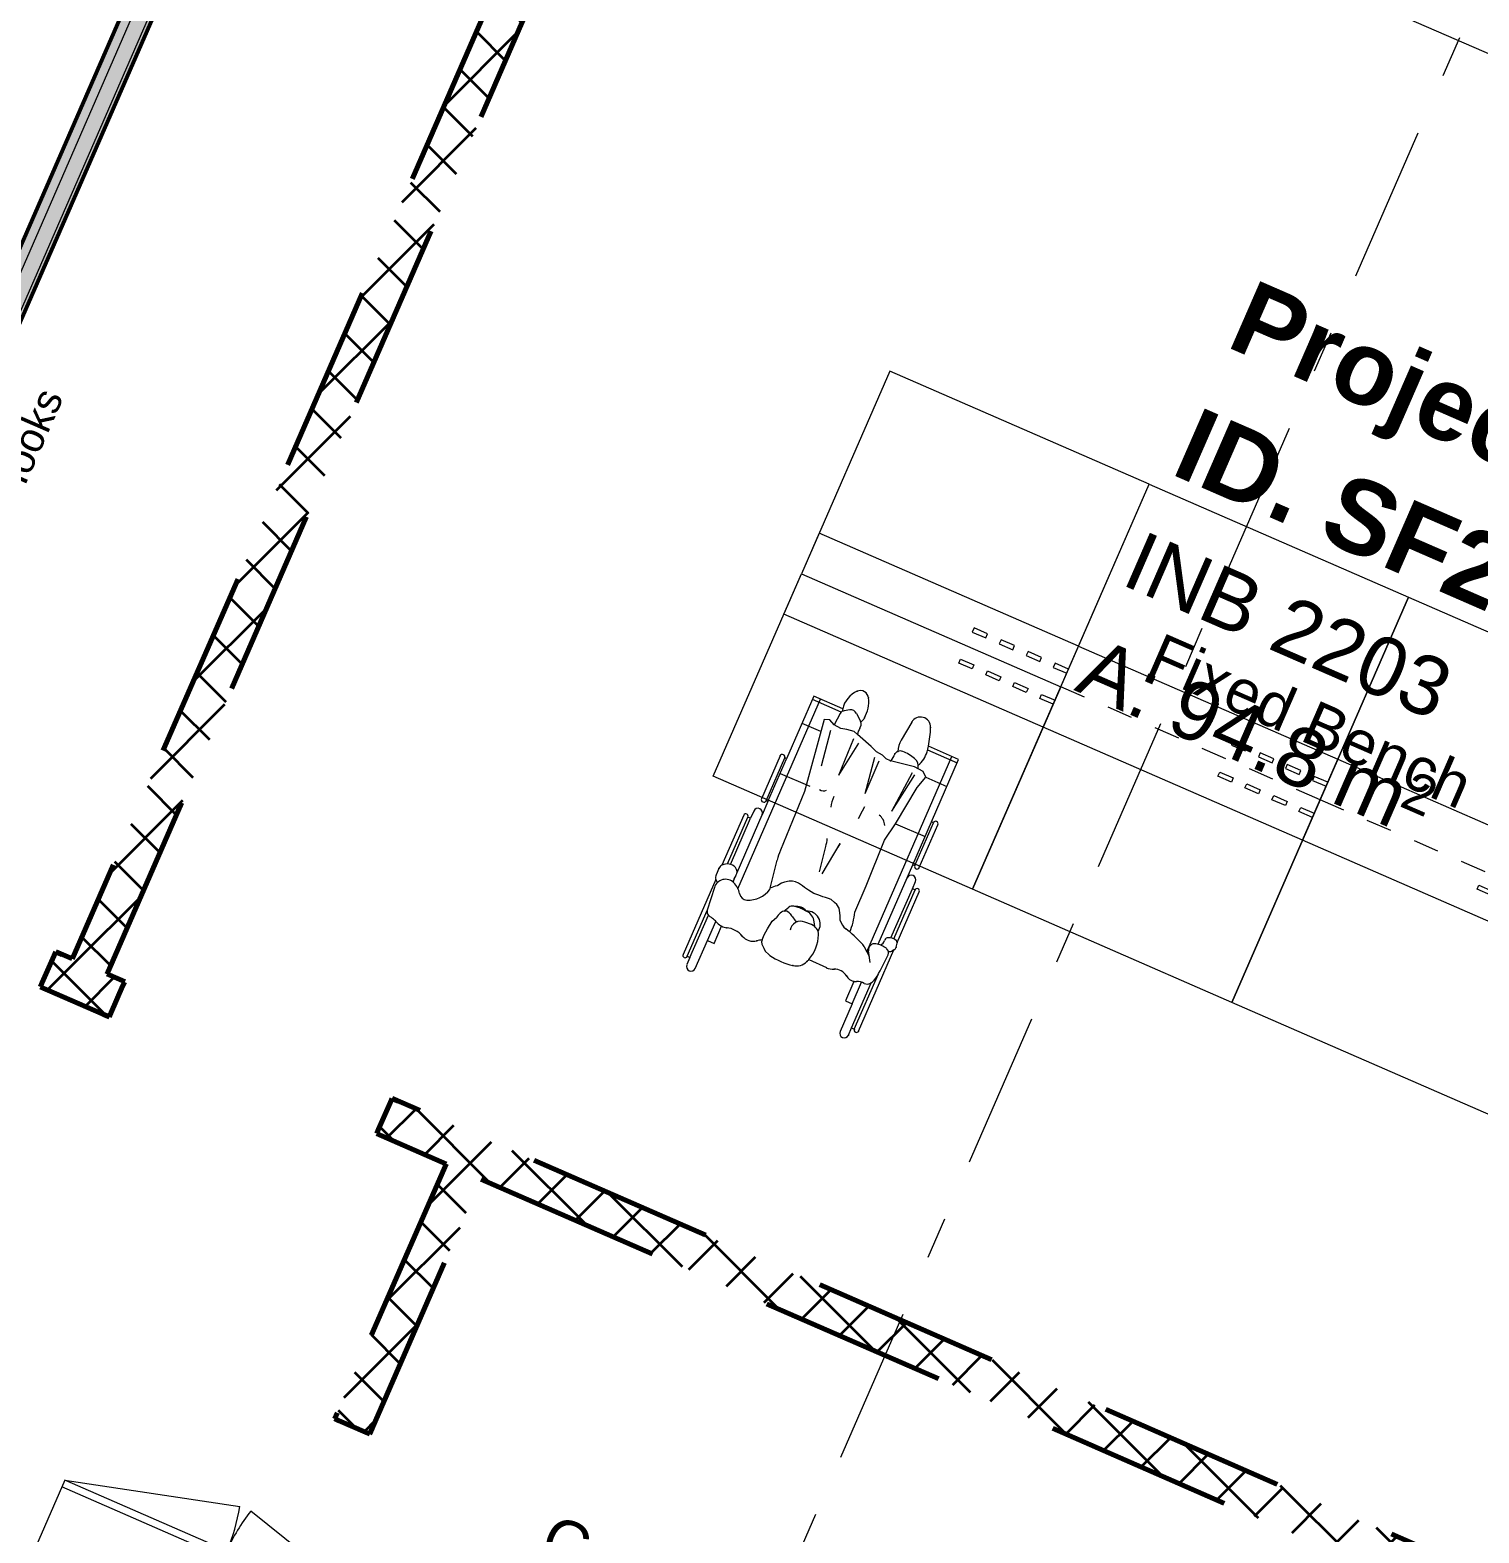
# Model space of a CAD drawing. Header units: millimetres. Extents: x -37281 to 954596, y -59787 to 956680.
# Drawn here: x 22406 to 27324, y 4076 to 9177 of the extents above; entities that cross this region are included whole.
import ezdxf
from ezdxf.enums import TextEntityAlignment as Align

# ---------------------------------------------------------------- set-up
doc = ezdxf.new("R2010")
doc.units = ezdxf.units.MM
doc.header["$MEASUREMENT"] = 0
doc.linetypes.add('Double Dashed', pattern=[1093.611073, 529.166651, -211.666656, 141.111112, -211.666656])
doc.linetypes.add('Long Dashed', pattern=[1058.333302, 634.99999, -423.333311])
for name, color, linetype in [('A-15-MG_Structural_Grid', 7, 'Continuous'), ('A-25-M_Wall_Int', 7, 'Continuous'), ('ArchiCAD Doors', 7, 'Continuous'), ('Demolished_A-25-M_Wall_Int', 7, 'Continuous'), ('New_A-25-M_Wall_Int', 7, 'Continuous'), ('New_A-35-M_FFE-Zone', 7, 'Continuous'), ('New_A-35-M_FFE_Fixed', 7, 'Continuous')]:
    doc.layers.add(name, color=color, linetype=linetype)
for name, color, linetype, lineweight, true_color in [('A-15-MG_Structural_Grid_Pen_No__163', 7, 'Continuous', 0, 0x750077), ('ArchiCAD Doors_Pen_No__43', 7, 'Continuous', 30, 0x444444), ('ArchiCAD Doors_Pen_No__63', 7, 'Continuous', 20, 0x606060), ('New_A-25-M_Wall_Int_Pen_No__27', 7, 'Continuous', 50, 0x2a2a2a), ('New_A-35-M_FFE-Zone_Pen_No__74', 7, 'Continuous', 20, 0x606060), ('New_A-35-M_FFE_Fixed_Pen_No__64', 7, 'Continuous', 20, 0x606060)]:
    doc.layers.add(name, color=color, linetype=linetype, lineweight=lineweight, true_color=true_color)
for name, color, linetype, lineweight in [('ArchiCAD Doors_Pen_No__1', 7, 'Continuous', 13), ('Demolished_A-25-M_Wall_Int_Pen_No__175', 1, 'Continuous', 35), ('Demolished_A-25-M_Wall_Int_Pen_No__177', 1, 'Continuous', 70), ('New_A-25-M_Wall_Int_Pen_No__155', 5, 'Continuous', 35), ('New_A-35-M_FFE_Fixed_Pen_No__1', 7, 'Continuous', 13), ('New_A-35-M_FFE_Fixed_Pen_No__4', 7, 'Continuous', 20), ('New_A-95-P_Text_1_50_GA_Pen_No__1', 7, 'Continuous', 13), ('New_ArchiCAD Zone Stamps_Pen_No__9', 7, 'Continuous', 13)]:
    doc.layers.add(name, color=color, linetype=linetype, lineweight=lineweight)
doc.styles.add('GENERATED_STYLE_2', font='')
doc.styles.add('GENERATED_STYLE_3', font='')
doc.styles.add('GENERATED_STYLE_4', font='')
doc.styles.get('GENERATED_STYLE_2').set_extended_font_data('Arial', bold=True)
doc.styles.get('GENERATED_STYLE_3').set_extended_font_data('Arial')
doc.styles.get('GENERATED_STYLE_4').set_extended_font_data('Swis721 BT')
pattern_1 = [(45, (0, 0), (-91.9239, 91.9239), []), (135, (0, 0), (91.9239, 91.9239), [])]

# ---------------------------------------------------------------- blocks, each defined once
blk = doc.blocks.new('Thermofluids Lab_INB 2202_19_3', base_point=(19719.4, 9996.3))
at = {"layer": 'New_A-35-M_FFE-Zone_Pen_No__74', "linetype": 'Continuous'}
blk.add_line((20613.2, 4316.4), (25071.9, 14541.6), dxfattribs=at)
at = {"layer": 'New_ArchiCAD Zone Stamps_Pen_No__9'}
for tag, height, style, p in [('ROOM_NAME', 250, 'GENERATED_STYLE_2', (18860.5, 11567.3)), ('zoneNameLine2', 250, 'GENERATED_STYLE_2', (18672, 11135.2)), ('ROOM_NUMBER', 200, 'GENERATED_STYLE_3', (18483.6, 10714.5)), ('measuredAreaCode', 200, 'GENERATED_STYLE_3', (18326.6, 10354.4)), ('DUMMY_649', 200, 'GENERATED_STYLE_3', (18634, 10220.3)), ('DUMMY_650', 200, 'GENERATED_STYLE_3', (19123.3, 10007)), ('DUMMY_651', 133.3, 'GENERATED_STYLE_3', (19402.6, 9900.4))]:
    blk.add_attdef(tag, text='', height=height, rotation=336.4404, dxfattribs=dict(at, style=style)).set_placement(p, align=Align.TOP_LEFT)
blk = doc.blocks.new('Project Lab 3_INB 2203_21_3', base_point=(27087.8, 6907.4))
at = {"layer": 'New_A-35-M_FFE-Zone_Pen_No__74', "linetype": 'Continuous'}
blk.add_line((25099.3, 14475.6), (20651.6, 4275.6), dxfattribs=at)
at = {"layer": 'New_ArchiCAD Zone Stamps_Pen_No__9'}
for tag, height, style, p in [('ROOM_NAME', 250, 'GENERATED_STYLE_2', (26560.3, 8333.9)), ('zoneNameLine2', 250, 'GENERATED_STYLE_2', (26371.9, 7901.7)), ('ROOM_NUMBER', 200, 'GENERATED_STYLE_3', (26183.5, 7481)), ('measuredAreaCode', 200, 'GENERATED_STYLE_3', (26026.5, 7120.9)), ('DUMMY_649', 200, 'GENERATED_STYLE_3', (26333.9, 6986.9)), ('DUMMY_650', 200, 'GENERATED_STYLE_3', (26823.2, 6773.5)), ('DUMMY_651', 133.3, 'GENERATED_STYLE_3', (27102.5, 6667))]:
    blk.add_attdef(tag, text='', height=height, rotation=336.4404, dxfattribs=dict(at, style=style)).set_placement(p, align=Align.TOP_LEFT)
blk = doc.blocks.new('Double Door Asymmetric 19_4')
at = {"layer": 'ArchiCAD Doors_Pen_No__1', "linetype": 'Continuous'}
for p, q in [((-615, 0), (-627, 0)), ((-615, 0), (-615, -15)), ((615, 0), (615, -15)), ((615, 0), (627, 0)), ((-615, -15), (-615, -115)), ((615, -15), (615, -115)), ((-615, -130), (-627, -130)), ((-615, -115), (-615, -130)), ((615, -115), (615, -130)), ((615, -130), (627, -130))]:
    blk.add_line(p, q, dxfattribs=at)
at = {"layer": 'ArchiCAD Doors_Pen_No__43', "linetype": 'Continuous'}
for p, q in [((-549, 0), (-615, 0)), ((-615, 0), (-615, -130)), ((-549, -130), (-549, 0)), ((615, 0), (549, 0)), ((549, 0), (549, -130)), ((615, -130), (615, 0)), ((-615, -130), (-549, -130)), ((549, -130), (615, -130))]:
    blk.add_line(p, q, dxfattribs=at)
at = {"layer": 'ArchiCAD Doors_Pen_No__63', "linetype": 'Continuous'}
for p, q in [((-549, 0), (-549, 708)), ((549, 0), (549, 390))]:
    blk.add_line(p, q, dxfattribs=at)
for centre, radius, start, end in [((-549, 0), 708, 0, 90), ((549, 0), 390, 90, 180)]:
    blk.add_arc(centre, radius, start, end, dxfattribs=at)
blk = doc.blocks.new('Wall_42_3', base_point=(14365.9, 6898.8))
at = {"layer": 'ArchiCAD Doors', "color": 251, "linetype": 'Continuous', "lineweight": 20, "true_color": 0x606060, "zscale": 1000, "rotation": 336.4403498076213}
blk.add_blockref('Double Door Asymmetric 19_4', (21677.6, 3852.3), dxfattribs=at)
blk = doc.blocks.new('Wall_60_3', base_point=(20528.1, 4211.7))
at = {"layer": 'New_A-25-M_Wall_Int_Pen_No__155', "linetype": 'Continuous', "lineweight": 0, "true_color": 0x00007f}
blk.add_hatch(color=176, dxfattribs=at).paths.add_polyline_path([(20673.6, 4290.1), (25199.2, 14668.8), (25105.7, 14709.6), (20580.1, 4330.9)])
at = {"layer": 'New_A-25-M_Wall_Int_Pen_No__27', "linetype": 'Continuous', "flags": 128}
for points in [[(25105.7, 14709.6), (20580.1, 4330.9)], [(20673.6, 4290.1), (25199.2, 14668.8)]]:
    blk.add_lwpolyline(points, dxfattribs=at)
blk = doc.blocks.new('Wall_81_3', base_point=(22882.7, 3184.2))
at = {"layer": 'Demolished_A-25-M_Wall_Int_Pen_No__175', "linetype": 'Continuous'}
h = blk.add_hatch(dxfattribs=at)
h.set_pattern_fill('Concrete_Block_0003', color=256, style=0, pattern_type=2)
h.set_pattern_definition(pattern_1)
h.paths.add_polyline_path([(23440.3, 4463), (23454, 4457), (23545.7, 4417), (23559.5, 4411), (23937.2, 5277.2), (23923.4, 5283.2), (23831.7, 5323.2), (23818, 5329.2)])
h = blk.add_hatch(dxfattribs=at)
h.set_pattern_fill('Concrete_Block_0003', color=256, style=0, pattern_type=2)
h.set_pattern_definition(pattern_1)
h.paths.add_polyline_path([(23076.6, 3628.8), (22882.7, 3184.2), (22896.4, 3178.3), (22988.1, 3138.3), (23001.9, 3132.3), (23195.7, 3576.9), (23182, 3582.9), (23090.3, 3622.8)])
at = {"layer": 'Demolished_A-25-M_Wall_Int_Pen_No__177', "linetype": 'Long Dashed'}
for p, q in [((23440.3, 4463), (23449.1, 4483.2)), ((23454, 4457), (23440.3, 4463)), ((23545.7, 4417), (23454, 4457)), ((23559.5, 4411), (23545.7, 4417)), ((23559.5, 4411), (23568.2, 4431.2)), ((23076.6, 3628.8), (23067.8, 3608.7)), ((23090.3, 3622.8), (23076.6, 3628.8)), ((23182, 3582.9), (23090.3, 3622.8)), ((23195.7, 3576.9), (23182, 3582.9)), ((23195.7, 3576.9), (23186.9, 3556.7))]:
    blk.add_line(p, q, dxfattribs=at)
at = {"layer": 'Demolished_A-25-M_Wall_Int_Pen_No__177', "linetype": 'Long Dashed', "flags": 128}
for points in [[(23818, 5329.2), (23440.3, 4463)], [(23559.5, 4411), (23937.2, 5277.2)], [(23076.6, 3628.8), (22882.7, 3184.2)], [(23001.9, 3132.3), (23195.7, 3576.9)], [(22882.7, 3184.2), (23001.9, 3132.3)]]:
    blk.add_lwpolyline(points, dxfattribs=at)
blk = doc.blocks.new('Wall_82_3', base_point=(22548.6, 6024.5))
at = {"layer": 'Demolished_A-25-M_Wall_Int_Pen_No__175', "linetype": 'Continuous'}
h = blk.add_hatch(dxfattribs=at)
h.set_pattern_fill('Concrete_Block_0003', color=256, style=0, pattern_type=2)
h.set_pattern_definition(pattern_1)
h.paths.add_polyline_path([(26072, 14104.6), (22548.6, 6024.5), (22562.4, 6018.5), (22654, 5978.6), (22667.8, 5972.6), (26191.1, 14052.7), (26177.4, 14058.7), (26085.7, 14098.7)])
at = {"layer": 'Demolished_A-25-M_Wall_Int_Pen_No__177', "linetype": 'Long Dashed', "flags": 128}
for points in [[(26072, 14104.6), (22548.6, 6024.5)], [(22667.8, 5972.6), (26191.1, 14052.7)]]:
    blk.add_lwpolyline(points, dxfattribs=at)
blk = doc.blocks.new('Wall_89_3', base_point=(15735.7, 8995.3))
at = {"layer": 'Demolished_A-25-M_Wall_Int_Pen_No__175', "linetype": 'Continuous'}
h = blk.add_hatch(dxfattribs=at)
h.set_pattern_fill('Concrete_Block_0003', color=256, style=0, pattern_type=2)
h.set_pattern_definition(pattern_1)
h.paths.add_polyline_path([(22447.6, 5943.1), (22441.6, 5929.4), (22675.4, 5827.4), (22681.4, 5841.2), (22721.4, 5932.9), (22727.4, 5946.6), (22493.6, 6048.5), (22487.6, 6034.8)])
h = blk.add_hatch(dxfattribs=at)
h.set_pattern_fill('Concrete_Block_0003', color=256, style=0, pattern_type=2)
h.set_pattern_definition(pattern_1)
h.paths.add_polyline_path([(23583.3, 5431.5), (29497.5, 2852.7), (29503.5, 2866.4), (29543.5, 2958.1), (29549.5, 2971.8), (23635.3, 5550.7), (23629.3, 5536.9), (23589.3, 5445.3)])
at = {"layer": 'Demolished_A-25-M_Wall_Int_Pen_No__177', "linetype": 'Long Dashed'}
for p, q in [((22447.6, 5943.1), (22487.6, 6034.8)), ((22487.6, 6034.8), (22493.6, 6048.5)), ((22493.6, 6048.5), (22513.8, 6039.7)), ((22441.6, 5929.4), (22447.6, 5943.1)), ((22441.6, 5929.4), (22461.8, 5920.6)), ((22681.4, 5841.2), (22721.4, 5932.9)), ((22727.4, 5946.6), (22707.2, 5955.4)), ((22721.4, 5932.9), (22727.4, 5946.6)), ((22675.4, 5827.4), (22655.2, 5836.2)), ((22675.4, 5827.4), (22681.4, 5841.2)), ((23589.3, 5445.3), (23629.3, 5536.9)), ((23629.3, 5536.9), (23635.3, 5550.7)), ((23635.3, 5550.7), (23655.5, 5541.9)), ((23583.3, 5431.5), (23589.3, 5445.3)), ((23583.3, 5431.5), (23603.5, 5422.7))]:
    blk.add_line(p, q, dxfattribs=at)
at = {"layer": 'Demolished_A-25-M_Wall_Int_Pen_No__177', "linetype": 'Long Dashed', "flags": 128}
for points in [[(22548.6, 6024.5), (22493.6, 6048.5)], [(22727.4, 5946.6), (22667.8, 5972.6)], [(22441.6, 5929.4), (22675.4, 5827.4)], [(29549.5, 2971.8), (23635.3, 5550.7)], [(23583.3, 5431.5), (23818, 5329.2)], [(23937.2, 5277.2), (29497.5, 2852.7)]]:
    blk.add_lwpolyline(points, dxfattribs=at)
blk = doc.blocks.new('Standard grid marker')
at = {"layer": 'A-15-MG_Structural_Grid_Pen_No__163', "linetype": 'Double Dashed'}
blk.add_line((1000, 0), (29726, 0), dxfattribs=at)
at = {"layer": 'A-15-MG_Structural_Grid_Pen_No__163', "style": 'GENERATED_STYLE_4'}
for tag, p in [('AC_MarkerText_1_0', (-500, 41.2)), ('AC_MarkerText_1_1', (31226, 41.2))]:
    blk.add_attdef(tag, text='', height=350, rotation=90, dxfattribs=at).set_placement(p, align=Align.MIDDLE_CENTER)
blk = doc.blocks.new('Cupboard 19[27]_3', base_point=(23624.2, 3775.7))
at = {"layer": 'New_A-35-M_FFE_Fixed_Pen_No__4', "linetype": 'Continuous'}
for p, q in [((22524.3, 4255.3), (22344.4, 3842.8)), ((23624.2, 3775.7), (22524.3, 4255.3)), ((22524.3, 4255.3), (23117.6, 4166)), ((23614.3, 3752.8), (22514.3, 4232.4)), ((23624.2, 3775.7), (23155.1, 4149.7)), ((23074.3, 4015.5), (23064.3, 3992.6)), ((22344.4, 3842.8), (23444.4, 3363.2)), ((23444.4, 3363.2), (23624.2, 3775.7)), ((23624.2, 3775.7), (23614.3, 3752.8))]:
    blk.add_line(p, q, dxfattribs=at)
for centre, start, end in [((22524.3, 4255.3), 336.4404, 351.4404), ((23624.2, 3775.7), 141.4404, 156.4404)]:
    blk.add_arc(centre, 600, start, end, dxfattribs=at)
blk = doc.blocks.new('Wheelchair Man Symbol 19[46]_3', base_point=(25023.4, 6145.9))
at = {"layer": 'New_A-35-M_FFE_Fixed_Pen_No__1', "linetype": 'Continuous'}
for p, q in [((24809, 6262.5), (25089.4, 6905.6)), ((25066.5, 6915.6), (24974, 6703.6)), ((25159.7, 6862.1), (25061.8, 6904.8)), ((25164.6, 6872.8), (25066.5, 6915.6)), ((25101.9, 6836.5), (25034.5, 6592.4)), ((25120.9, 6835.3), (25101.9, 6836.5)), ((25135.1, 6819.2), (25120.9, 6835.3)), ((25155.8, 6857.1), (25135.1, 6819.2)), ((25188.3, 6869.6), (25169.9, 6866.9)), ((25211.4, 6857.7), (25224.3, 6831.7)), ((25090.7, 6795.9), (25026.5, 6823.9)), ((25093, 6679.8), (25124.7, 6800.5)), ((25158.2, 6806.6), (25135.1, 6819.2)), ((25178, 6803.3), (25158.2, 6806.6)), ((25203.2, 6795.9), (25178, 6803.3)), ((25214.4, 6786.1), (25203.2, 6795.9)), ((25223.8, 6778), (25214.4, 6786.1)), ((25398.6, 6828.1), (25363.3, 6766.5)), ((25151.1, 6648.4), (25202.3, 6772.6)), ((25151.1, 6648.4), (25219.1, 6756.3)), ((25261.2, 6745.7), (25223.8, 6778)), ((25279.7, 6727), (25261.2, 6745.7)), ((25452.5, 6734.4), (25553.3, 6690.4)), ((25558, 6701.2), (25455.3, 6746)), ((24951.9, 6713.2), (24888.7, 6568.2)), ((24904.3, 6561.4), (24967.5, 6706.4)), ((24910.8, 6558.5), (24974, 6703.6)), ((24974, 6703.6), (24967.5, 6706.4)), ((25240.3, 6585.6), (25273.1, 6708.8)), ((25240.3, 6585.6), (25288.5, 6696.2)), ((25246.3, 6048.8), (25535.1, 6711.2)), ((25300, 6716.4), (25279.7, 6727)), ((25312.3, 6703.9), (25300, 6716.4)), ((25327.2, 6696.7), (25312.3, 6703.9)), ((25371.6, 6685.2), (25327.2, 6696.7)), ((25408.5, 6676.2), (25371.6, 6685.2)), ((25465.6, 6489.2), (25558, 6701.2)), ((24952.5, 6654.1), (25052.6, 6610.4)), ((25330.7, 6525.3), (25401.2, 6657)), ((25330.7, 6525.3), (25408.8, 6649.7)), ((25437.1, 6660.2), (25408.5, 6676.2)), ((25417.3, 6606.6), (25446.4, 6640.8)), ((25446.4, 6640.8), (25437.1, 6660.2)), ((25446.4, 6640.8), (25518.1, 6609.6)), ((25034.5, 6592.4), (24952.9, 6393.2)), ((25344.1, 6483.3), (25417.3, 6606.6)), ((24910.8, 6558.5), (24891.3, 6513.7)), ((24904.3, 6561.4), (24910.8, 6558.5)), ((25231.3, 6527), (25240.1, 6542)), ((24828.5, 6512.1), (24754.5, 6342.3)), ((24773.4, 6346.6), (24842.8, 6505.9)), ((24783.6, 6345), (24852, 6501.9)), ((24805.8, 6317.8), (24891.3, 6513.7)), ((24828.5, 6512.1), (24828.5, 6512.1)), ((24852, 6501.9), (24842.8, 6505.9)), ((24862.6, 6526.2), (24852, 6501.9)), ((24862.6, 6526.2), (24862.6, 6526.2)), ((25218.6, 6500.4), (25231.3, 6527)), ((25306.8, 6427.9), (25344.1, 6483.3)), ((25344.1, 6483.3), (25444, 6439.7)), ((25402.3, 6344.2), (25465.6, 6489.2)), ((25408.9, 6341.3), (25472.1, 6486.4)), ((25424.5, 6334.5), (25487.7, 6479.6)), ((25472.1, 6486.4), (25465.6, 6489.2)), ((25472.1, 6486.4), (25472.1, 6486.4)), ((25243.8, 6272.3), (25306.8, 6427.9)), ((25086, 6320.4), (25107.2, 6405.5)), ((25094.5, 6313.2), (25155.5, 6416.2)), ((24744, 6331), (24735, 6310)), ((24917.4, 6260.3), (24941.9, 6359.4)), ((25382.8, 6299.4), (25402.3, 6344.2)), ((25402.3, 6344.2), (25408.9, 6341.3)), ((25424.5, 6334.5), (25424.5, 6334.5)), ((24733.6, 6294.4), (24622.4, 6039.5)), ((24793.6, 6289.7), (24801.2, 6307.2)), ((24956.8, 6281.2), (24944.4, 6273.8)), ((24966.8, 6284.9), (24956.8, 6281.2)), ((24983.2, 6287.9), (24966.8, 6284.9)), ((24993.7, 6288.2), (24983.2, 6287.9)), ((25003.7, 6286.1), (24993.7, 6288.2)), ((25014.7, 6281.5), (25003.7, 6286.1)), ((25027.8, 6272.5), (25014.7, 6281.5)), ((25284.6, 6074.1), (25382.8, 6299.4)), ((25400.8, 6262.5), (25411.4, 6286.9)), ((24728.8, 6266.7), (24704.7, 6189.7)), ((24944.4, 6273.8), (24941.5, 6272.6)), ((25034.5, 6266.2), (25027.8, 6272.5)), ((25048.6, 6257.6), (25034.5, 6266.2)), ((25066.1, 6246.9), (25048.6, 6257.6)), ((25082.9, 6240.2), (25066.1, 6246.9)), ((25097.1, 6234.6), (25082.9, 6240.2)), ((25106.4, 6232.7), (25097.1, 6234.6)), ((25115.8, 6229.5), (25106.4, 6232.7)), ((25125.1, 6225.5), (25115.8, 6229.5)), ((25137, 6216), (25125.1, 6225.5)), ((25205.3, 6182.7), (25243.8, 6272.3)), ((25328.3, 6096.1), (25400.8, 6262.5)), ((25337.8, 6093), (25410, 6258.5)), ((25349.3, 6080.3), (25424.3, 6252.3)), ((25410, 6258.5), (25400.8, 6262.5)), ((24636.7, 6033.2), (24704.4, 6188.4)), ((24645.9, 6029.2), (24708.5, 6172.7)), ((24964.4, 6186.5), (24981.8, 6200)), ((25020.7, 6196.7), (24998.3, 6203.1)), ((25022.3, 6196.1), (25043.4, 6185.6)), ((25144.2, 6208.5), (25137, 6216)), ((25152.2, 6197.1), (25144.2, 6208.5)), ((25154.8, 6180.5), (25152.2, 6197.1)), ((25155.8, 6170.2), (25154.8, 6180.5)), ((24705, 6086.5), (24733.5, 6151.9)), ((24727.9, 6076.5), (24753.6, 6135.6)), ((24897.4, 6106.3), (24909.7, 6126.5)), ((24909.7, 6126.5), (24925.4, 6152.9)), ((24925.4, 6152.9), (24939.4, 6164.9)), ((25058.9, 6140.7), (25036, 6149.3)), ((25069.6, 6134.4), (25067.9, 6150.5)), ((25155.9, 6154.5), (25155.8, 6170.2)), ((24663.9, 5992.4), (24705, 6086.5)), ((24705, 6086.5), (24727.9, 6076.5)), ((24891.2, 6088.6), (24889, 6082.2)), ((24889, 6082.2), (24889.9, 6074.1)), ((24889.9, 6074.1), (24896.2, 6060.8)), ((24891.2, 6088.6), (24897.4, 6106.3)), ((25346, 6064), (25349.1, 6077.4)), ((24645.9, 6029.2), (24635.3, 6004.9)), ((24636.7, 6033.2), (24636.7, 6033.2)), ((24636.7, 6033.2), (24645.9, 6029.2)), ((24896.2, 6060.8), (24901.8, 6050.7)), ((24901.8, 6050.7), (24913.4, 6038.9)), ((24913.4, 6038.9), (24916.7, 6036.1)), ((25049.4, 6022.2), (25108.9, 5994.7)), ((25218.2, 5779.6), (25338.2, 6054.7)), ((25255, 6032.1), (25238.6, 6063.7)), ((25252.1, 6037.7), (25254.4, 6036.7)), ((25257.6, 6012.4), (25252.4, 6052)), ((25338.2, 6054.7), (25331.2, 6050.7)), ((25338.2, 6054.7), (25340, 6055.8)), ((24663.9, 5992.4), (24663.9, 5992.4)), ((25203.9, 5785.9), (25285.8, 5973.7)), ((25202.4, 5948.2), (25173.6, 5882.2)), ((25194.7, 5789.9), (25262.3, 5944.9)), ((25196.5, 5872.2), (25228.3, 5945.2)), ((25196.5, 5872.2), (25155.5, 5778)), ((25173.6, 5882.2), (25196.5, 5872.2)), ((25184.1, 5765.5), (25194.7, 5789.9)), ((25194.7, 5789.9), (25203.9, 5785.9))]:
    blk.add_line(p, q, dxfattribs=at)
for centre, radius, start, end in [((25247.1, 6855.6), 84.2, 113.6063, 168.2555), ((25224.5, 6907.2), 27.9, 5.6135, 113.6063), ((25135.7, 6898.5), 117.1, 331.3338, 5.6135), ((25172.7, 6847.8), 19.3, 98.5365, 151.3333), ((25247.1, 6855.6), 84.2, 168.2555, 173.8438), ((25191.6, 6847.8), 22.1, 26.5097, 98.5365), ((25203, 6861.7), 40.4, 304.1623, 331.3338), ((25428.5, 6810.9), 34.5, 358.4096, 150.2031), ((25267.5, 6777.4), 53.8, 146.318, 170.6997), ((25202.4, 6820.8), 24.4, 326.318, 17.9019), ((25202.4, 6820.8), 24.4, 17.9019, 26.5097), ((25113.6, 6819.7), 349.5, 347.8371, 358.4096), ((25440.1, 6722.6), 88.5, 150.2031, 175.9897), ((25113.6, 6819.7), 349.5, 344.7014, 347.8371), ((24959.7, 6709.8), 8.5, 336.4404, 156.4404), ((27257.1, 5535.8), 2252.1, 148.2794, 148.9707), ((25360, 6708.4), 21.9, 111.9115, 148.2794), ((25360, 6708.4), 21.9, 67.7285, 111.9115), ((25310.9, 6588.4), 151.6, 49.9227, 67.7285), ((25385.4, 6676.9), 35.9, 351.2759, 49.9227), ((25364.7, 6751), 89.1, 309.0933, 344.7014), ((25228.3, 6701), 194.8, 350.6611, 351.2759), ((25100.3, 6620.2), 25.2, 235.8175, 291.7538), ((24876.9, 6520), 15.6, 336.4404, 156.4404), ((24896.5, 6564.8), 8.5, 156.4404, 336.4404), ((25247.9, 6524.9), 124.3, 156.1865, 173.3849), ((24835.7, 6509), 7.81, 336.4404, 156.4404), ((25256.4, 6473.1), 51, 5.1334, 50.7763), ((25479.9, 6483), 8.5, 336.4404, 156.4404), ((24895.5, 6458.2), 218.1, 346.016, 353.3849), ((25176.8, 6301.4), 242, 157.708, 166.1254), ((25420, 6259.5), 307.5, 149.3582, 152.1084), ((24765.1, 6322), 22.9, 117.5856, 156.8138), ((24772.3, 6308.1), 38.6, 43.1475, 117.4386), ((24785.4, 6320.4), 20.6, 320.8495, 43.1475), ((25416.7, 6337.9), 8.5, 156.4404, 336.4404), ((24766.7, 6254.8), 39.7, 44.5838, 162.6142), ((24758.5, 6299.9), 25.6, 156.8138, 192.5595), ((24758.5, 6299.9), 25.6, 192.5595, 220.5367), ((24829.5, 6284.5), 36.3, 140.8495, 180.1233), ((24743.9, 6232.3), 71.8, 10.9889, 44.5838), ((25397.1, 6293.1), 15.6, 336.4404, 156.4404), ((24841, 6251.2), 27.2, 190.9889, 266.3848), ((24845, 6314.1), 90.2, 266.3848, 323.3856), ((24987.6, 6102.7), 176.1, 105.1688, 113.1262), ((25417.2, 6255.4), 7.81, 336.4404, 156.4404), ((24721.4, 6184.4), 17.5, 162.6142, 234.9934), ((25080, 6057.2), 177.1, 136.0268, 142.5283), ((24968.1, 6165.1), 21.7, 35.6105, 136.0268), ((24993.1, 6185.3), 18.6, 73.9635, 127.8116), ((25278.7, 6387.5), 360.4, 215.6105, 221.3252), ((25006.8, 6158.1), 44.7, 39.7298, 97.7239), ((25018.2, 6187.7), 9.29, 63.5462, 73.9635), ((25043.6, 6142), 44.7, 326.1089, 93.151), ((25023.6, 6145.7), 44.5, 6.1655, 63.5462), ((24980, 6204.4), 226.4, 337.0102, 354.5149), ((24607.6, 6022), 180.9, 43.589, 54.9934), ((24777.5, 6183.6), 53.6, 223.589, 243.6217), ((24777.5, 6183.6), 53.6, 243.6217, 263.0098), ((24761, 6049.6), 81.4, 39.957, 83.0098), ((25021.7, 6116.4), 35.8, 66.4404, 171.8781), ((25046.3, 6107.2), 35.8, 358.8143, 69.4749), ((25209.2, 6170.9), 55.8, 197.1016, 232.0845), ((24904.4, 5779.6), 440.2, 42.2576, 52.0845), ((24861.4, 6133.7), 49.5, 219.957, 283.9626), ((24901.5, 5972.5), 116.6, 95.0644, 103.9626), ((24950.1, 6109.2), 132.1, 318.7914, 358.8143), ((25188.1, 6037.4), 56.9, 27.5411, 42.2576), ((25273.5, 6054.7), 21.3, 80.7933, 187.4695), ((25264, 5996.4), 80.4, 52.7295, 80.7933), ((25282.8, 6092.9), 24.1, 295.9298, 344.2669), ((25318.7, 6082.8), 13.2, 104.2204, 164.2669), ((25323.2, 6065), 31.5, 40.8469, 104.2204), ((25340, 6079.5), 9.34, 4.7722, 40.8469), ((25340, 6079.5), 9.34, 347.1395, 4.7722), ((24629.6, 6036.3), 7.81, 156.4404, 336.4404), ((25053.8, 6244.5), 249.4, 236.6571, 256.4847), ((24950.1, 6109.2), 132.1, 314.5739, 318.7914), ((24582.9, 6369.6), 806.7, 329.9861, 335.7357), ((25301.5, 6045.6), 18.4, 335.7357, 52.7295), ((25325.7, 6060.2), 11, 232.8589, 300.2454), ((25333.6, 6066.8), 12.8, 300.2454, 347.1395), ((24649.6, 5998.6), 15.6, 156.4404, 336.4404), ((25007.3, 6051.1), 50.5, 256.4847, 314.5739), ((25132.3, 6045.3), 55.8, 245.1595, 272.9034), ((25137.5, 5944), 45.6, 29.5719, 92.9034), ((25209.9, 5985.1), 37.6, 209.5719, 258.548), ((25209.9, 5985.1), 37.6, 258.548, 271.6553), ((25212.5, 5892.9), 54.6, 62.6672, 91.6553), ((25247.3, 5960), 21, 242.6672, 301.8527), ((25222.3, 6000.2), 68.3, 301.8527, 329.9861), ((25169.8, 5771.8), 15.6, 156.4404, 336.4404), ((25211.1, 5782.8), 7.81, 156.4404, 336.4404)]:
    blk.add_arc(centre, radius, start, end, dxfattribs=at)
for p in [(25213.3, 6932.8), (25252.2, 6910), (25164.6, 6872.8), (25238.4, 6842.4), (25222.8, 6807.3), (25225.7, 6828.3), (25398.6, 6828.1), (25463, 6810), (24951.9, 6713.2), (25327.2, 6696.7), (25341.4, 6719.9), (25351.8, 6728.7), (24904.3, 6561.4), (24744, 6331), (24733.6, 6294.4), (25382.8, 6299.4), (25410, 6258.5), (24771, 6130.4), (24823.4, 6101.9), (24873.3, 6085.7), (24891.2, 6088.6), (25349.3, 6080.3), (25049.4, 6022.2), (25346, 6064), (24995.5, 6002), (25042.8, 6015.1), (25135.2, 5989.6), (25177.1, 5966.5), (25202.4, 5948.2), (25184.1, 5765.5), (25218.2, 5779.6)]:
    blk.add_point(p, dxfattribs=at)
blk = doc.blocks.new('Laboratory Workstation[71]_3', base_point=(27365.2, 5493.2))
at = {"layer": 'New_A-35-M_FFE_Fixed_Pen_No__64', "linetype": 'Continuous'}
for p, q in [((26485.2, 5876.9), (27084.8, 7251.9)), ((27084.8, 7251.9), (27964.8, 6868.2)), ((27964.8, 6868.2), (27365.2, 5493.2)), ((26725.1, 6426.9), (26845, 6701.9)), ((26845, 6701.9), (27724.9, 6318.2)), ((26865, 6529.5), (26785, 6564.4)), ((27025, 6459.7), (26945, 6494.6)), ((27605, 6043.2), (26725.1, 6426.9)), ((27185, 6390), (27105, 6424.9)), ((27370.1, 6380.1), (27364.1, 6366.4)), ((27416, 6360.2), (27370.1, 6380.1)), ((27345, 6320.2), (27265, 6355.1)), ((27364.1, 6366.4), (27410, 6346.4)), ((27410, 6346.4), (27416, 6360.2)), ((27461.8, 6340.2), (27455.8, 6326.4)), ((27455.8, 6326.4), (27501.6, 6306.4)), ((27507.6, 6320.2), (27461.8, 6340.2)), ((27318.2, 6261), (27324.2, 6274.7)), ((27324.2, 6274.7), (27370, 6254.8)), ((27505, 6250.4), (27425, 6285.3)), ((27501.6, 6306.4), (27507.6, 6320.2)), ((27553.5, 6300.2), (27547.5, 6286.5)), ((27547.5, 6286.5), (27593.3, 6266.5)), ((27599.3, 6280.2), (27553.5, 6300.2)), ((27593.3, 6266.5), (27599.3, 6280.2)), ((27724.9, 6318.2), (27605, 6043.2)), ((27364, 6241), (27318.2, 6261)), ((27370, 6254.8), (27364, 6241)), ((27409.8, 6221), (27415.8, 6234.8)), ((27415.8, 6234.8), (27461.7, 6214.8)), ((27645.1, 6260.2), (27639.1, 6246.5)), ((27639.1, 6246.5), (27685, 6226.5)), ((27691, 6240.3), (27645.1, 6260.2)), ((27685, 6226.5), (27691, 6240.3)), ((27455.7, 6201), (27409.8, 6221)), ((27461.7, 6214.8), (27455.7, 6201)), ((27501.5, 6181), (27507.5, 6194.8)), ((27547.3, 6161.1), (27501.5, 6181)), ((27507.5, 6194.8), (27553.3, 6174.8)), ((27553.3, 6174.8), (27547.3, 6161.1)), ((27665, 6180.7), (27585, 6215.6)), ((27593.2, 6141.1), (27599.2, 6154.8)), ((27639, 6121.1), (27593.2, 6141.1)), ((27599.2, 6154.8), (27645, 6134.8)), ((27645, 6134.8), (27639, 6121.1)), ((27365.2, 5493.2), (26485.2, 5876.9))]:
    blk.add_line(p, q, dxfattribs=at)
blk = doc.blocks.new('Laboratory Workstation[72]_3', base_point=(25605.3, 6260.6))
at = {"layer": 'New_A-35-M_FFE_Fixed_Pen_No__64', "linetype": 'Continuous'}
for p, q in [((24725.3, 6644.3), (25025.1, 7331.8)), ((24965.1, 7194.3), (25025.1, 7331.8)), ((25025.1, 7331.8), (25905, 6948.1)), ((25025.1, 7331.8), (25905, 6948.1)), ((25845.1, 6810.6), (24965.1, 7194.3)), ((25558.2, 7028.4), (25564.2, 7042.2)), ((25564.2, 7042.2), (25610.1, 7022.2)), ((25604.1, 7008.4), (25558.2, 7028.4)), ((25610.1, 7022.2), (25604.1, 7008.4)), ((25649.9, 6988.5), (25655.9, 7002.2)), ((25695.7, 6968.5), (25649.9, 6988.5)), ((25655.9, 7002.2), (25701.7, 6982.2)), ((25905, 6948.1), (25605.3, 6260.6)), ((25701.7, 6982.2), (25695.7, 6968.5)), ((25741.6, 6948.5), (25747.6, 6962.2)), ((25787.4, 6928.5), (25741.6, 6948.5)), ((25747.6, 6962.2), (25793.4, 6942.2)), ((25793.4, 6942.2), (25787.4, 6928.5)), ((25905, 6948.1), (25845.1, 6810.6)), ((25833.2, 6908.5), (25839.2, 6922.3)), ((25879.1, 6888.5), (25833.2, 6908.5)), ((25839.2, 6922.3), (25885.1, 6902.3)), ((25885.1, 6902.3), (25879.1, 6888.5)), ((25605.3, 6260.6), (24725.3, 6644.3))]:
    blk.add_line(p, q, dxfattribs=at)
blk = doc.blocks.new('Laboratory Workstation[74]_3', base_point=(27804.3, 8901.8))
at = {"layer": 'New_A-35-M_FFE_Fixed_Pen_No__64', "linetype": 'Continuous'}
for p, q in [((26924.3, 9285.6), (27523.8, 10660.5)), ((27523.8, 10660.5), (28403.8, 10276.8)), ((28403.8, 10276.8), (27804.3, 8901.8)), ((27164.1, 9835.5), (27284, 10110.5)), ((27284, 10110.5), (28164, 9726.8)), ((27304.1, 9938.2), (27224.1, 9973)), ((27464.1, 9868.4), (27384.1, 9903.3)), ((28044.1, 9451.8), (27164.1, 9835.5)), ((27624, 9798.6), (27544.1, 9833.5)), ((27784, 9728.9), (27704, 9763.7)), ((27809.2, 9788.8), (27803.2, 9775.1)), ((27803.2, 9775.1), (27849, 9755.1)), ((27855, 9768.8), (27809.2, 9788.8)), ((27849, 9755.1), (27855, 9768.8)), ((27900.9, 9748.8), (27894.9, 9735.1)), ((27946.7, 9728.9), (27900.9, 9748.8)), ((27944, 9659.1), (27864, 9694)), ((27894.9, 9735.1), (27940.7, 9715.1)), ((27940.7, 9715.1), (27946.7, 9728.9)), ((27992.5, 9708.9), (27986.5, 9695.1)), ((27986.5, 9695.1), (28032.4, 9675.1)), ((28038.4, 9688.9), (27992.5, 9708.9)), ((28164, 9726.8), (28044.1, 9451.8)), ((27757.2, 9669.6), (27763.2, 9683.4)), ((27803.1, 9649.7), (27757.2, 9669.6)), ((27763.2, 9683.4), (27809.1, 9663.4)), ((27809.1, 9663.4), (27803.1, 9649.7)), ((27848.9, 9629.7), (27854.9, 9643.4)), ((27854.9, 9643.4), (27900.7, 9623.4)), ((28032.4, 9675.1), (28038.4, 9688.9)), ((28084.2, 9668.9), (28078.2, 9655.1)), ((28078.2, 9655.1), (28124, 9635.2)), ((28130, 9648.9), (28084.2, 9668.9)), ((28124, 9635.2), (28130, 9648.9)), ((27894.7, 9609.7), (27848.9, 9629.7)), ((27900.7, 9623.4), (27894.7, 9609.7)), ((27940.6, 9589.7), (27946.6, 9603.5)), ((27986.4, 9569.7), (27940.6, 9589.7)), ((27946.6, 9603.5), (27992.4, 9583.5)), ((28104, 9589.3), (28024, 9624.2)), ((27992.4, 9583.5), (27986.4, 9569.7)), ((28032.2, 9549.7), (28038.2, 9563.5)), ((28078.1, 9529.7), (28032.2, 9549.7)), ((28038.2, 9563.5), (28084.1, 9543.5)), ((28084.1, 9543.5), (28078.1, 9529.7)), ((27804.3, 8901.8), (26924.3, 9285.6))]:
    blk.add_line(p, q, dxfattribs=at)
blk = doc.blocks.new('Laboratory Workstation[76]_3', base_point=(26485.2, 5876.9))
at = {"layer": 'New_A-35-M_FFE_Fixed_Pen_No__64', "linetype": 'Continuous'}
for p, q in [((25605.3, 6260.6), (26204.8, 7635.6)), ((26204.8, 7635.6), (27084.8, 7251.9)), ((27084.8, 7251.9), (26485.2, 5876.9)), ((25845.1, 6810.6), (25965, 7085.6)), ((25965, 7085.6), (26845, 6701.9)), ((25985, 6913.2), (25905, 6948.1)), ((26145, 6843.5), (26065, 6878.3)), ((26725.1, 6426.9), (25845.1, 6810.6)), ((26305, 6773.7), (26225, 6808.6)), ((26465, 6703.9), (26385, 6738.8)), ((26490.2, 6763.9), (26484.2, 6750.1)), ((26484.2, 6750.1), (26530, 6730.1)), ((26536, 6743.9), (26490.2, 6763.9)), ((26530, 6730.1), (26536, 6743.9)), ((26581.8, 6723.9), (26575.8, 6710.1)), ((26575.8, 6710.1), (26621.7, 6690.2)), ((26627.7, 6703.9), (26581.8, 6723.9)), ((26621.7, 6690.2), (26627.7, 6703.9)), ((26673.5, 6683.9), (26667.5, 6670.2)), ((26719.3, 6663.9), (26673.5, 6683.9)), ((26845, 6701.9), (26725.1, 6426.9)), ((26438.2, 6644.7), (26444.2, 6658.4)), ((26484, 6624.7), (26438.2, 6644.7)), ((26444.2, 6658.4), (26490, 6638.5)), ((26490, 6638.5), (26484, 6624.7)), ((26625, 6634.2), (26545, 6669)), ((26667.5, 6670.2), (26713.3, 6650.2)), ((26713.3, 6650.2), (26719.3, 6663.9)), ((26765.2, 6644), (26759.2, 6630.2)), ((26811, 6624), (26765.2, 6644)), ((26529.9, 6604.7), (26535.9, 6618.5)), ((26575.7, 6584.7), (26529.9, 6604.7)), ((26535.9, 6618.5), (26581.7, 6598.5)), ((26581.7, 6598.5), (26575.7, 6584.7)), ((26785, 6564.4), (26705, 6599.3)), ((26759.2, 6630.2), (26805, 6610.2)), ((26805, 6610.2), (26811, 6624)), ((26621.5, 6564.8), (26627.5, 6578.5)), ((26667.4, 6544.8), (26621.5, 6564.8)), ((26627.5, 6578.5), (26673.4, 6558.5)), ((26673.4, 6558.5), (26667.4, 6544.8)), ((26713.2, 6524.8), (26719.2, 6538.5)), ((26719.2, 6538.5), (26765, 6518.6)), ((26759, 6504.8), (26713.2, 6524.8)), ((26765, 6518.6), (26759, 6504.8)), ((26485.2, 5876.9), (25605.3, 6260.6))]:
    blk.add_line(p, q, dxfattribs=at)
blk = doc.blocks.new('Laboratory Workstation[79]_3', base_point=(26204.8, 7635.6))
at = {"layer": 'New_A-35-M_FFE_Fixed_Pen_No__64', "linetype": 'Continuous'}
for p, q in [((25324.8, 8019.3), (25025.1, 7331.8)), ((26204.8, 7635.6), (25324.8, 8019.3)), ((25905, 6948.1), (26204.8, 7635.6)), ((25085, 7469.3), (25025.1, 7331.8)), ((25965, 7085.6), (25085, 7469.3)), ((25025.1, 7331.8), (25905, 6948.1)), ((25025.1, 7331.8), (25905, 6948.1)), ((25610.2, 7147.6), (25604.2, 7133.8)), ((25656, 7127.6), (25610.2, 7147.6)), ((25604.2, 7133.8), (25650, 7113.9)), ((25650, 7113.9), (25656, 7127.6)), ((25701.9, 7107.6), (25695.9, 7093.9)), ((25695.9, 7093.9), (25741.7, 7073.9)), ((25747.7, 7087.6), (25701.9, 7107.6)), ((25741.7, 7073.9), (25747.7, 7087.6)), ((25793.5, 7067.6), (25787.5, 7053.9)), ((25787.5, 7053.9), (25833.4, 7033.9)), ((25839.4, 7047.7), (25793.5, 7067.6)), ((25833.4, 7033.9), (25839.4, 7047.7)), ((25905, 6948.1), (25965, 7085.6)), ((25885.2, 7027.7), (25879.2, 7013.9)), ((25879.2, 7013.9), (25925, 6993.9)), ((25931, 7007.7), (25885.2, 7027.7)), ((25925, 6993.9), (25931, 7007.7))]:
    blk.add_line(p, q, dxfattribs=at)

msp = doc.modelspace()

# ---------------------------------------------------------------- block references
at = {"layer": 'A-15-MG_Structural_Grid', "color": 8, "linetype": 'Continuous', "lineweight": 15, "zscale": 1000, "rotation": 246.440411583993}
msp.add_blockref('Standard grid marker', (30139.5, 15758.5), dxfattribs=at)
at = {"layer": 'A-25-M_Wall_Int', "color": 250, "lineweight": 50, "true_color": 0x2a2a2a}
msp.add_blockref('Wall_42_3', (14365.9, 6898.8), dxfattribs=at)
at = {"layer": 'Demolished_A-25-M_Wall_Int', "color": 1, "lineweight": 70}
for name, p in [('Wall_82_3', (22548.6, 6024.5)), ('Wall_89_3', (15735.7, 8995.3)), ('Wall_81_3', (22882.7, 3184.2))]:
    msp.add_blockref(name, p, dxfattribs=at)
at = {"layer": 'New_A-25-M_Wall_Int', "color": 250, "lineweight": 50, "true_color": 0x2a2a2a}
msp.add_blockref('Wall_60_3', (20528.1, 4211.7), dxfattribs=at)
at = {"layer": 'New_A-35-M_FFE-Zone', "linetype": 'Continuous'}
msp.add_blockref('Thermofluids Lab_INB 2202_19_3', (19719.4, 9996.3), dxfattribs=at)
ref = msp.add_blockref('Project Lab 3_INB 2203_21_3', (27087.8, 6907.4), dxfattribs=at)
ref.add_attrib('ROOM_NAME', 'Project Lab 3', dxfattribs={"layer": 'New_ArchiCAD Zone Stamps_Pen_No__9', "color": 7, "height": 250, "rotation": 336.4404, "style": 'GENERATED_STYLE_2'}).set_placement((26560.3, 8333.9), align=Align.TOP_LEFT)
ref.add_attrib('ROOM_NUMBER', 'INB 2203', dxfattribs={"layer": 'New_ArchiCAD Zone Stamps_Pen_No__9', "color": 7, "height": 200, "rotation": 336.4404, "style": 'GENERATED_STYLE_3'}).set_placement((26183.5, 7481), align=Align.TOP_LEFT)
ref.add_attrib('zoneNameLine2', 'ID. SF211', dxfattribs={"layer": 'New_ArchiCAD Zone Stamps_Pen_No__9', "color": 7, "height": 250, "rotation": 336.4404, "style": 'GENERATED_STYLE_2'}).set_placement((26371.9, 7901.7), align=Align.TOP_LEFT)
ref.add_attrib('measuredAreaCode', 'A: ', dxfattribs={"layer": 'New_ArchiCAD Zone Stamps_Pen_No__9', "color": 7, "height": 200, "rotation": 336.4404, "style": 'GENERATED_STYLE_3'}).set_placement((26026.5, 7120.9), align=Align.TOP_LEFT)
ref.add_attrib('DUMMY_649', '94.8', dxfattribs={"layer": 'New_ArchiCAD Zone Stamps_Pen_No__9', "color": 7, "height": 200, "rotation": 336.4404, "style": 'GENERATED_STYLE_3'}).set_placement((26333.9, 6986.9), align=Align.TOP_LEFT)
ref.add_attrib('DUMMY_650', ' m', dxfattribs={"layer": 'New_ArchiCAD Zone Stamps_Pen_No__9', "color": 7, "height": 200, "rotation": 336.4404, "style": 'GENERATED_STYLE_3'}).set_placement((26823.2, 6773.5), align=Align.TOP_LEFT)
ref.add_attrib('DUMMY_651', '2', dxfattribs={"layer": 'New_ArchiCAD Zone Stamps_Pen_No__9', "color": 7, "height": 133.3, "rotation": 336.4404, "style": 'GENERATED_STYLE_3'}).set_placement((27102.5, 6667), align=Align.TOP_LEFT)
at = {"layer": 'New_A-35-M_FFE_Fixed', "color": 251, "linetype": 'Continuous', "lineweight": 20, "true_color": 0x606060}
for name, p in [('Laboratory Workstation[74]_3', (27804.3, 8901.8)), ('Laboratory Workstation[79]_3', (26204.8, 7635.6)), ('Laboratory Workstation[76]_3', (26485.2, 5876.9)), ('Laboratory Workstation[72]_3', (25605.3, 6260.6)), ('Laboratory Workstation[71]_3', (27365.2, 5493.2)), ('Wheelchair Man Symbol 19[46]_3', (25023.4, 6145.9)), ('Cupboard 19[27]_3', (23624.2, 3775.7))]:
    msp.add_blockref(name, p, dxfattribs=at)

# ---------------------------------------------------------------- texts
at = {"layer": 'New_A-95-P_Text_1_50_GA_Pen_No__1', "linetype": 'Continuous', "style": 'GENERATED_STYLE_4'}
for s, insert, char_height, attachment_point, rotation in [('\\A1;{\\fSwis721 BT|b0|i0|c0|p34;\\C5;12 No. Coat Hooks}', (22429.4, 7971.3), 100, 3, 66.4404), ('\\A1;{\\fSwis721 BT|b0|i0|c0|p34;\\C5;Fixed Bench}', (26248.3, 7133.7), 150, 1, 336.4404), ('\\A1;{\\fSwis721 BT|b0|i0|c0|p34;\\C5;Cupboards}', (25126.5, 3733.3), 150, 3, 336.4404)]:
    msp.add_mtext(s, dxfattribs=dict(at, insert=insert, char_height=char_height, attachment_point=attachment_point, rotation=rotation))

doc.saveas('drawing.dxf')
